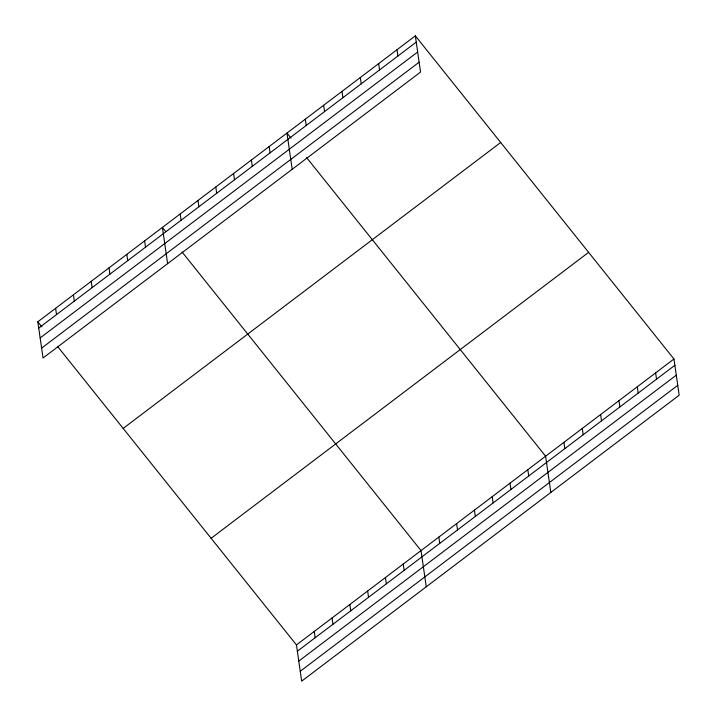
<?xml version="1.0" encoding="UTF-8"?>
<svg xmlns="http://www.w3.org/2000/svg" width="717" height="717" viewBox="0 0 717 717"><rect width="100%" height="100%" fill="white"/><g stroke="black" fill="none" stroke-linecap="round" stroke-linejoin="round"><path stroke-width="1.08" d="M415.331 35.85L420.547 72.067L43.038 357.998L37.822 321.781L415.331 35.85L673.962 359.002L679.178 395.219L301.669 681.15L296.453 644.933L57.468 346.329M38.727 328.072L416.236 42.142M40.152 337.949L417.661 52.018M41.622 348.121L419.131 62.191M123.172 428.425L500.681 142.486M211.103 538.297L588.612 252.357M296.453 644.933L673.962 359.002M297.358 651.224L674.867 365.294M298.774 661.101L676.292 375.17M300.244 671.273L677.753 385.343M291.039 138.148L286.979 133.066L292.195 169.284M306.625 157.615L545.601 456.218L550.826 492.436M165.788 231.654L162.4 227.423L167.617 263.641M182.046 251.972L421.022 550.575L426.248 586.793M37.822 321.781L41.891 326.862M655.625 372.885L656.53 379.176M637.288 386.777L638.193 393.068M618.95 400.669L619.855 406.951M600.613 414.551L601.518 420.843M582.276 428.443L583.181 434.735M563.938 442.326L564.844 448.618M527.811 469.698L528.716 475.989M510.011 483.177L510.916 489.469M492.212 496.657L493.117 502.949M474.421 510.137L475.326 516.428M396.994 49.742L397.899 56.025M456.621 523.616L457.527 529.908M378.657 63.625L379.571 69.916M438.822 537.096L439.727 543.387M360.328 77.517L361.234 83.799M341.991 91.4L342.896 97.691M403.232 564.055L404.137 570.347M323.654 105.291L324.559 111.583M385.432 577.535L386.338 583.826M305.317 119.183L306.222 125.466M367.633 591.014L368.538 597.306M349.842 604.494L350.747 610.785M269.18 146.546L270.085 152.838M332.043 617.973L332.948 624.265M251.389 160.025L252.294 166.317M314.243 631.453L315.148 637.745M233.59 173.505L234.495 179.797M215.79 186.985L216.695 193.276M197.991 200.464L198.905 206.756M180.2 213.944L181.105 220.236M144.601 240.903L145.506 247.195M126.81 254.383L127.716 260.674M109.011 267.862L109.916 274.154M91.211 281.342L92.117 287.634M73.421 294.821L74.326 301.113M55.621 308.301L56.526 314.593"/></g></svg>
